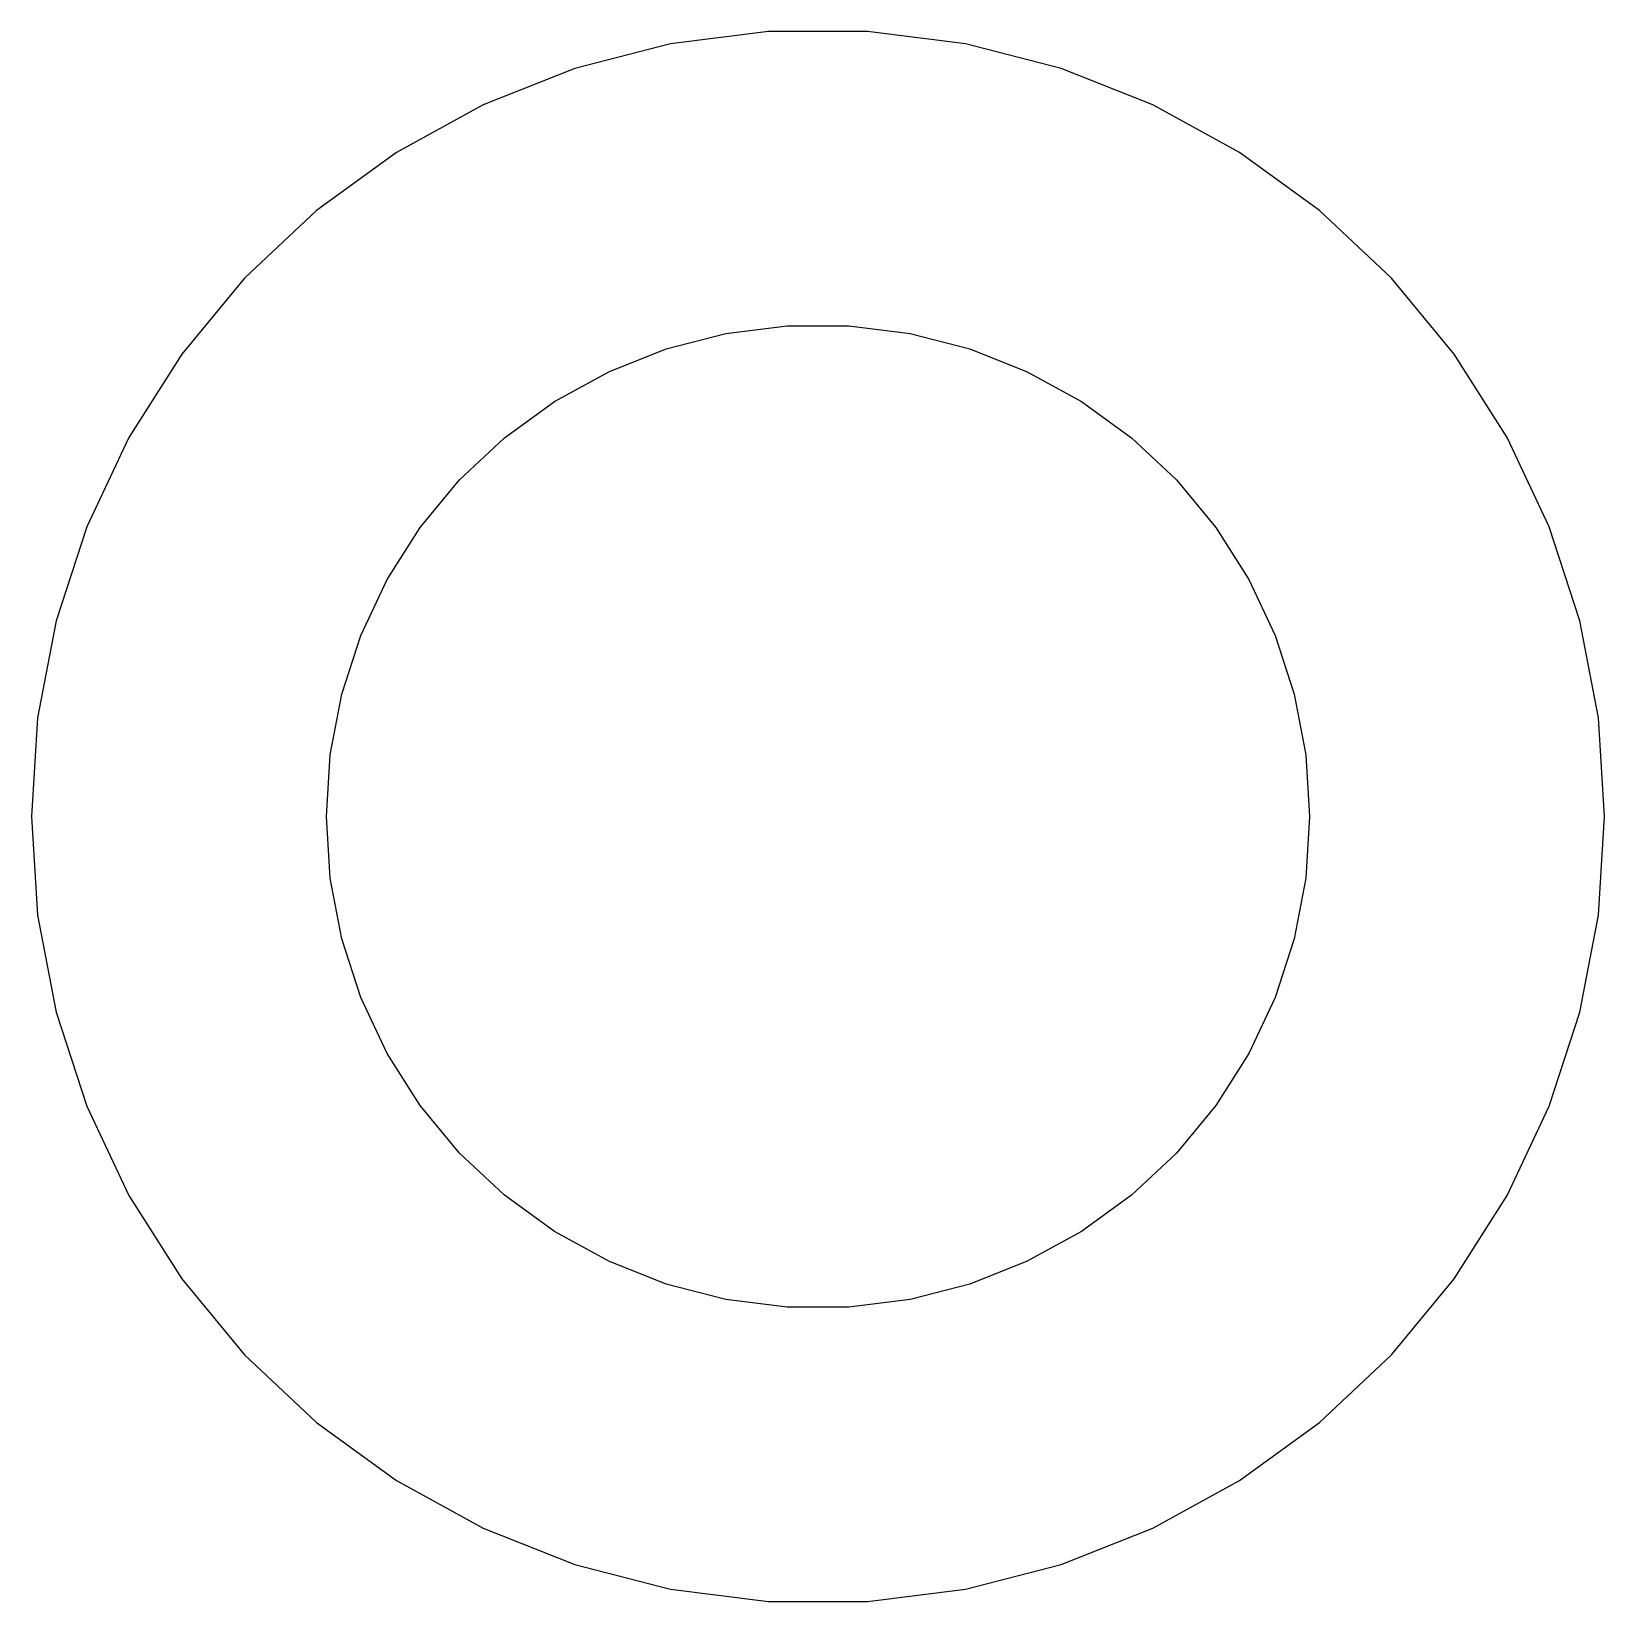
# Model space of a CAD drawing. Header units: metres. Extents: x -16 to 16, y -16 to 16.
import ezdxf

# ---------------------------------------------------------------- set-up
doc = ezdxf.new("R2010")
doc.units = ezdxf.units.M

msp = doc.modelspace()

# ---------------------------------------------------------------- linework, layer by layer
for p, q in [((-2.99809, 15.7166), (-4.94426, 15.2169)), ((-1.00464, 15.9684), (-2.99809, 15.7166)), ((1.00464, 15.9684), (-1.00464, 15.9684)), ((2.99809, 15.7166), (1.00464, 15.9684)), ((4.94426, 15.2169), (2.99809, 15.7166)), ((-4.94426, 15.2169), (-6.81245, 14.4772)), ((6.81245, 14.4772), (4.94426, 15.2169)), ((-6.81245, 14.4772), (-8.57323, 13.5092)), ((8.57323, 13.5092), (6.81245, 14.4772)), ((-8.57323, 13.5092), (-10.1988, 12.3282)), ((10.1988, 12.3282), (8.57323, 13.5092)), ((-10.1988, 12.3282), (-11.6635, 10.9527)), ((11.6635, 10.9527), (10.1988, 12.3282)), ((-11.6635, 10.9527), (-12.9443, 9.40456)), ((12.9443, 9.40456), (11.6635, 10.9527)), ((-1.87381, 9.82286), (-0.6279, 9.98026)), ((-0.6279, 9.98026), (0.6279, 9.98026)), ((0.6279, 9.98026), (1.87381, 9.82286)), ((-3.09016, 9.51056), (-1.87381, 9.82286)), ((1.87381, 9.82286), (3.09016, 9.51056)), ((-12.9443, 9.40456), (-14.0209, 7.70805)), ((-4.25778, 9.04826), (-3.09016, 9.51056)), ((3.09016, 9.51056), (4.25778, 9.04826)), ((14.0209, 7.70805), (12.9443, 9.40456)), ((-5.35826, 8.44327), (-4.25778, 9.04826)), ((4.25778, 9.04826), (5.35826, 8.44327)), ((-6.37424, 7.70512), (-5.35826, 8.44327)), ((5.35826, 8.44327), (6.37424, 7.70512)), ((-14.0209, 7.70805), (-14.8764, 5.88998)), ((-7.28967, 6.84546), (-6.37424, 7.70512)), ((6.37424, 7.70512), (7.28967, 6.84546)), ((14.8764, 5.88998), (14.0209, 7.70805)), ((-8.09016, 5.87784), (-7.28967, 6.84546)), ((7.28967, 6.84546), (8.09016, 5.87784)), ((-14.8764, 5.88998), (-15.4973, 3.97903)), ((-8.76306, 4.81754), (-8.09016, 5.87784)), ((8.09016, 5.87784), (8.76306, 4.81754)), ((15.4973, 3.97903), (14.8764, 5.88998)), ((-9.29776, 3.68124), (-8.76306, 4.81754)), ((8.76306, 4.81754), (9.29776, 3.68124)), ((-15.4973, 3.97903), (-15.8738, 2.00533)), ((15.8738, 2.00533), (15.4973, 3.97903)), ((-9.68582, 2.48689), (-9.29776, 3.68124)), ((9.29776, 3.68124), (9.68582, 2.48689)), ((-9.92114, 1.25333), (-9.68582, 2.48689)), ((9.68582, 2.48689), (9.92114, 1.25333)), ((-15.8738, 2.00533), (-16, 0)), ((16, 0), (15.8738, 2.00533)), ((-10, 0), (-9.92114, 1.25333)), ((9.92114, 1.25333), (10, 0)), ((-16, 0), (-15.8738, -2.00533)), ((-9.92114, -1.25333), (-10, 0)), ((10, 0), (9.92114, -1.25333)), ((15.8738, -2.00533), (16, 0)), ((-9.68582, -2.48689), (-9.92114, -1.25333)), ((9.92114, -1.25333), (9.68582, -2.48689)), ((-15.8738, -2.00533), (-15.4973, -3.97903)), ((15.4973, -3.97903), (15.8738, -2.00533)), ((-9.29776, -3.68124), (-9.68582, -2.48689)), ((9.68582, -2.48689), (9.29776, -3.68124)), ((-8.76306, -4.81754), (-9.29776, -3.68124)), ((9.29776, -3.68124), (8.76306, -4.81754)), ((-15.4973, -3.97903), (-14.8764, -5.88998)), ((14.8764, -5.88998), (15.4973, -3.97903)), ((-8.09016, -5.87784), (-8.76306, -4.81754)), ((8.76306, -4.81754), (8.09016, -5.87784)), ((-14.8764, -5.88998), (-14.0209, -7.70805)), ((-7.28967, -6.84546), (-8.09016, -5.87784)), ((8.09016, -5.87784), (7.28967, -6.84546)), ((14.0209, -7.70805), (14.8764, -5.88998)), ((-6.37424, -7.70512), (-7.28967, -6.84546)), ((7.28967, -6.84546), (6.37424, -7.70512)), ((-14.0209, -7.70805), (-12.9443, -9.40456)), ((-5.35826, -8.44327), (-6.37424, -7.70512)), ((6.37424, -7.70512), (5.35826, -8.44327)), ((12.9443, -9.40456), (14.0209, -7.70805)), ((-4.25778, -9.04826), (-5.35826, -8.44327)), ((5.35826, -8.44327), (4.25778, -9.04826)), ((-3.09016, -9.51056), (-4.25778, -9.04826)), ((4.25778, -9.04826), (3.09016, -9.51056)), ((-12.9443, -9.40456), (-11.6635, -10.9527)), ((-1.87381, -9.82286), (-3.09016, -9.51056)), ((3.09016, -9.51056), (1.87381, -9.82286)), ((11.6635, -10.9527), (12.9443, -9.40456)), ((-0.6279, -9.98026), (-1.87381, -9.82286)), ((1.87381, -9.82286), (0.6279, -9.98026)), ((0.6279, -9.98026), (-0.6279, -9.98026)), ((-11.6635, -10.9527), (-10.1988, -12.3282)), ((10.1988, -12.3282), (11.6635, -10.9527)), ((-10.1988, -12.3282), (-8.57323, -13.5092)), ((8.57323, -13.5092), (10.1988, -12.3282)), ((-8.57323, -13.5092), (-6.81245, -14.4772)), ((6.81245, -14.4772), (8.57323, -13.5092)), ((-6.81245, -14.4772), (-4.94426, -15.2169)), ((4.94426, -15.2169), (6.81245, -14.4772)), ((-4.94426, -15.2169), (-2.99809, -15.7166)), ((2.99809, -15.7166), (4.94426, -15.2169)), ((-2.99809, -15.7166), (-1.00464, -15.9684)), ((-1.00464, -15.9684), (1.00464, -15.9684)), ((1.00464, -15.9684), (2.99809, -15.7166))]:
    msp.add_line(p, q)

doc.saveas('drawing.dxf')
